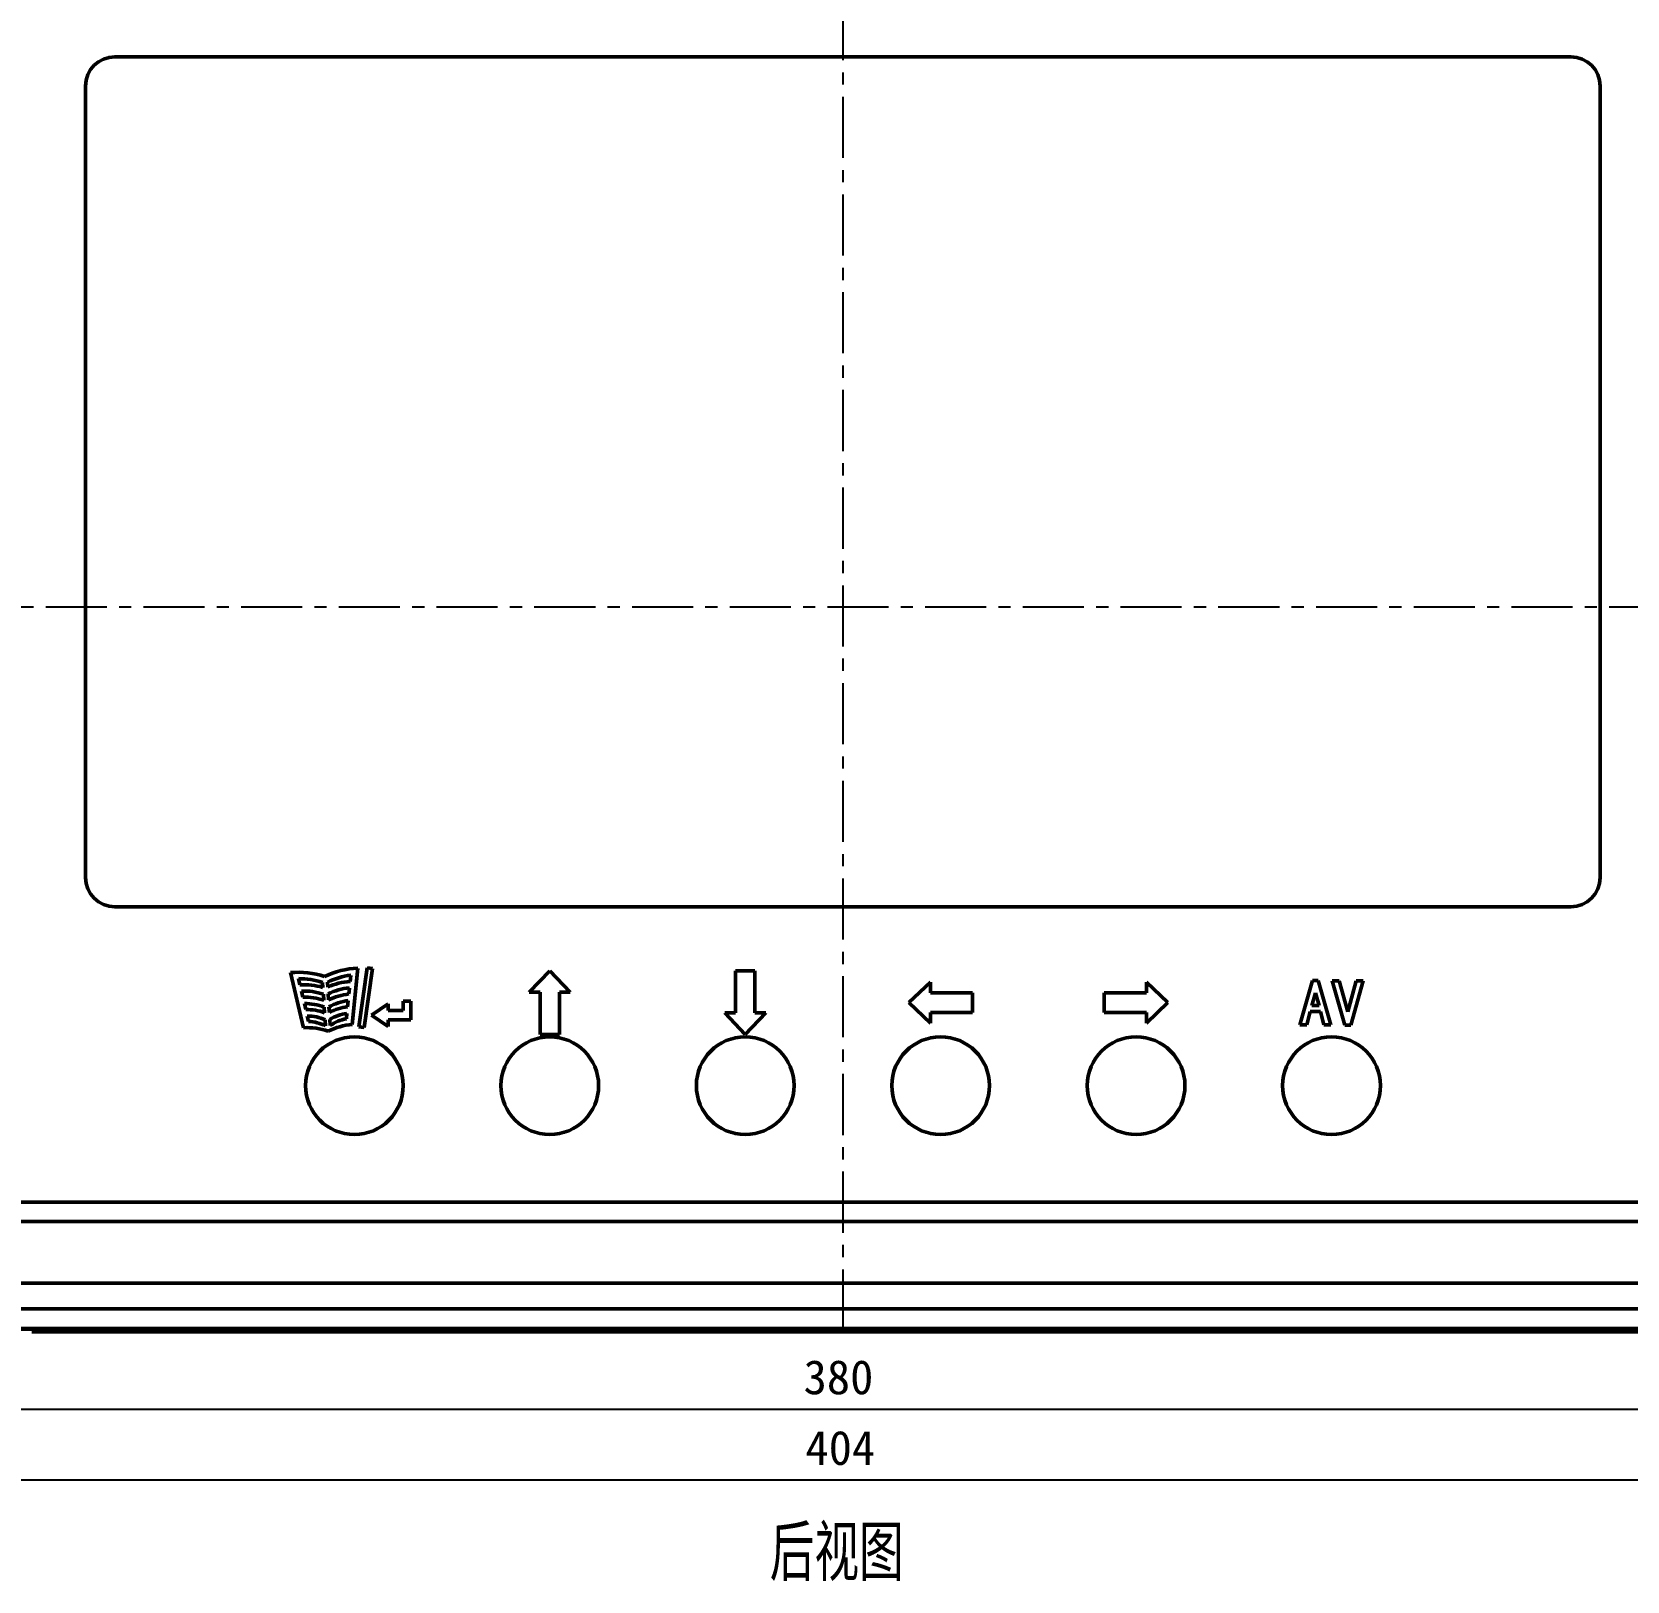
# Model space of a CAD drawing. Extents: x -188 to 653, y 38 to 632.
# Drawn here: x -34.6 to 128.7, y 378.3 to 536.8 of the extents above; entities that cross this region are included whole.
import ezdxf
from ezdxf.enums import TextEntityAlignment as Align

# ---------------------------------------------------------------- set-up
doc = ezdxf.new("R2010")
doc.units = 0
doc.header["$LTSCALE"] = 5
doc.linetypes.add('CENTER', pattern=[2, 1.25, -0.25, 0.25, -0.25])
doc.layers.get('Defpoints').update_dxf_attribs({"linetype": 'CONTINUOUS'})
for name, color, linetype in [('1轮廓实线层', 7, 'CONTINUOUS'), ('2细线层', 3, 'CONTINUOUS'), ('3中心线层', 1, 'CENTER'), ('6文字层', 3, 'CONTINUOUS')]:
    doc.layers.add(name, color=color, linetype=linetype)
doc.styles.add('PC_TEXTSTYLE', font='SIMKAI.TTF', dxfattribs={"width": 0.8})
doc.styles.add('STYLE2', font='', dxfattribs={"width": 0.67, "height": 5})
doc.styles.get('STYLE2').set_extended_font_data('FangSong')
doc.dimstyles.new('TH_GBDIM', dxfattribs={"dimtxt": 3.5, "dimasz": 2.5, "dimexe": 2, "dimexo": 0, "dimgap": 1.5, "dimtad": 1, "dimdec": 1, "dimzin": 0, "dimdsep": 46, "dimtxsty": 'PC_TEXTSTYLE', "dimcen": 2.5, "dimadec": 0, "dimazin": 0, "dimtfac": 0.714286, "dimtdec": 4, "dimtmove": 0, "dimatfit": 3, "dimfxl": 0, "dimtolj": 1, "dimtzin": 0, "dimarcsym": 0})

# ---------------------------------------------------------------- blocks, each defined once
blk = doc.blocks.new('*D14')
at = {"layer": '2细线层', "color": 0, "lineweight": -2}
for p, q in [((47.58, 600.01), (263.41, 600.01)), ((262.91, 597.51), (262.91, 408.01)), ((197.58, 405.51), (263.41, 405.51))]:
    blk.add_line(p, q, dxfattribs=at)
at = {"layer": '2细线层', "color": 0, "lineweight": 50}
for points in [[(262.5, 597.51), (263.33, 597.51), (262.91, 600.01)], [(262.5, 408.01), (263.33, 408.01), (262.91, 405.51)]]:
    blk.add_solid(points, dxfattribs=at)
at = {"layer": 'Defpoints', "color": 0, "lineweight": 50}
for p in [(47.58, 600.01), (197.58, 405.51), (262.91, 405.51)]:
    blk.add_point(p, dxfattribs=at)
at = {"layer": '2细线层', "color": 0, "insert": (259.66, 513.68), "char_height": 3.5, "attachment_point": 5, "rotation": 90}
blk.add_mtext('\\A1;194.5', dxfattribs=at)
blk = doc.blocks.new('*D15')
at = {"layer": '2细线层', "color": 0, "lineweight": -2}
for p, q in [((-154.42, 473.47), (-154.42, 388.12)), ((251.22, 470.85), (251.22, 388.12)), ((-151.92, 388.62), (248.72, 388.62))]:
    blk.add_line(p, q, dxfattribs=at)
at = {"layer": '2细线层', "color": 0, "lineweight": 50}
for points in [[(-151.92, 389.04), (-151.92, 388.2), (-154.42, 388.62)], [(248.72, 389.04), (248.72, 388.2), (251.22, 388.62)]]:
    blk.add_solid(points, dxfattribs=at)
at = {"layer": 'Defpoints', "color": 0, "lineweight": 50}
for p in [(-154.42, 473.47), (251.22, 470.85), (251.22, 388.62)]:
    blk.add_point(p, dxfattribs=at)
at = {"layer": '2细线层', "color": 0, "insert": (48.17, 391.87), "char_height": 3.5, "attachment_point": 5}
blk.add_mtext('\\A1;404', dxfattribs=at)
blk = doc.blocks.new('*D16')
at = {"layer": '2细线层', "color": 0, "lineweight": -2}
for p, q in [((-142.42, 403.81), (-142.42, 395.35)), ((237.58, 403.81), (237.58, 395.35)), ((-139.92, 395.85), (235.08, 395.85))]:
    blk.add_line(p, q, dxfattribs=at)
at = {"layer": '2细线层', "color": 0, "lineweight": 50}
for points in [[(-139.92, 396.27), (-139.92, 395.44), (-142.42, 395.85)], [(235.08, 396.27), (235.08, 395.44), (237.58, 395.85)]]:
    blk.add_solid(points, dxfattribs=at)
at = {"layer": 'Defpoints', "color": 0, "lineweight": 50}
for p in [(-142.42, 403.81), (237.58, 403.81), (237.58, 395.85)]:
    blk.add_point(p, dxfattribs=at)
at = {"layer": '2细线层', "color": 0, "insert": (47.98, 399.1), "char_height": 3.5, "attachment_point": 5}
blk.add_mtext('\\A1;380', dxfattribs=at)

msp = doc.modelspace()

# ---------------------------------------------------------------- linework, layer by layer
at = {"layer": '1轮廓实线层', "lineweight": 50}
for p, q in [((122.939, 534.26), (-26.061, 534.26)), ((-29.061, 531.26), (-29.061, 450.26)), ((125.939, 450.26), (125.939, 531.26)), ((-26.061, 447.26), (122.939, 447.26)), ((-1.783, 435.218), (-1.218, 440.991)), ((-0.251, 441.012), (-1.11, 434.981)), ((-0.556, 434.902), (0.303, 440.933)), ((0.303, 440.933), (-0.251, 441.012)), ((-8.088, 440.532), (-6.759, 434.885)), ((-7.278, 439.915), (-7.128, 439.279)), ((-4.782, 439.014), (-4.816, 439.525)), ((-4.327, 439.557), (-4.293, 439.046)), ((-2.003, 439.622), (-1.939, 440.272)), ((18.439, 440.711), (16.339, 438.511)), ((20.539, 438.511), (18.439, 440.711)), ((37.439, 440.711), (37.439, 436.411)), ((39.439, 440.711), (37.439, 440.711)), ((39.439, 436.411), (39.439, 440.711)), ((57.389, 439.561), (55.189, 437.461)), ((57.389, 438.461), (57.389, 439.561)), ((79.489, 439.56), (79.489, 438.461)), ((81.689, 437.461), (79.489, 439.56)), ((96.478, 439.735), (95.185, 435.185)), ((97.09, 439.735), (96.478, 439.735)), ((98.384, 435.185), (97.09, 439.735)), ((98.496, 439.685), (99.788, 435.134)), ((99.227, 439.685), (98.496, 439.685)), ((100.095, 436.507), (99.227, 439.685)), ((100.962, 439.685), (100.095, 436.507)), ((100.4, 435.134), (101.694, 439.685)), ((101.694, 439.685), (100.962, 439.685)), ((-6.977, 438.636), (-6.834, 438.027)), ((-4.694, 437.705), (-4.735, 438.317)), ((-4.246, 438.35), (-4.205, 437.738)), ((-2.256, 437.027), (-2.193, 437.672)), ((-2.128, 438.342), (-2.067, 438.964)), ((3.442, 437.612), (3.442, 436.668)), ((4.212, 437.612), (3.442, 437.612)), ((4.212, 435.688), (4.212, 437.612)), ((16.339, 438.511), (17.439, 438.511)), ((17.439, 438.511), (17.439, 434.211)), ((19.439, 438.511), (20.539, 438.511)), ((19.439, 434.211), (19.439, 438.511)), ((61.689, 438.461), (57.389, 438.461)), ((61.689, 436.461), (61.689, 438.461)), ((75.189, 438.461), (75.189, 436.461)), ((79.489, 438.461), (75.189, 438.461)), ((96.784, 438.464), (96.41, 437.157)), ((97.159, 437.157), (96.784, 438.464)), ((-6.68, 437.372), (-6.531, 436.741)), ((-6.378, 436.088), (-6.248, 435.535)), ((-4.609, 436.428), (-4.647, 436.996)), ((-4.158, 437.029), (-4.12, 436.46)), ((-2.377, 435.794), (-2.322, 436.359)), ((1.903, 437.333), (0.189, 436.178)), ((0.189, 436.178), (1.903, 435.023)), ((1.903, 436.668), (1.903, 437.333)), ((3.442, 436.668), (1.903, 436.668)), ((37.439, 436.411), (36.339, 436.411)), ((36.339, 436.411), (38.439, 434.211)), ((38.439, 434.211), (40.539, 436.411)), ((40.539, 436.411), (39.439, 436.411)), ((55.189, 437.461), (57.389, 435.361)), ((57.389, 436.461), (61.689, 436.461)), ((57.389, 435.361), (57.389, 436.461)), ((75.189, 436.461), (79.489, 436.461)), ((79.489, 435.361), (81.689, 437.461)), ((79.489, 436.461), (79.489, 435.361)), ((95.918, 435.185), (96.256, 436.539)), ((96.256, 436.539), (97.313, 436.539)), ((96.41, 437.157), (97.159, 437.157)), ((97.313, 436.539), (97.65, 435.185)), ((-4.518, 435.074), (-4.56, 435.704)), ((-4.072, 435.736), (-4.029, 435.106)), ((-1.11, 434.981), (-0.556, 434.902)), ((1.903, 435.688), (4.212, 435.688)), ((1.903, 435.023), (1.903, 435.688)), ((95.185, 435.185), (95.918, 435.185)), ((97.65, 435.185), (98.384, 435.185)), ((99.788, 435.134), (100.4, 435.134)), ((17.439, 434.211), (19.439, 434.211)), ((-95.576, 417.045), (192.503, 417.045)), ((192.512, 415.045), (-95.596, 415.045))]:
    msp.add_line(p, q, dxfattribs=at)
for centre in [(-1.561, 428.959), (-1.561, 428.959), (18.439, 428.959), (18.439, 428.959), (38.439, 428.959), (38.439, 428.959), (58.439, 428.959), (58.439, 428.959), (78.439, 428.959), (78.439, 428.959), (98.439, 428.959), (98.439, 428.959)]:
    msp.add_circle(centre, 5, dxfattribs=at)
for centre, radius, start, end in [((-26.061, 531.26), 3, 90, 180), ((122.939, 531.26), 3, 0, 90), ((-26.061, 450.26), 3, 180, 270), ((122.939, 450.26), 3, 270, 0), ((-0.752, 431.957), 9.046, 92.95199, 115.25148), ((-7.346, 431.516), 9.046, 72.40312, 94.70245), ((-7.346, 431.516), 8.399, 72.46528, 89.53298), ((-6.707, 432.492), 6.8, 73.55493, 93.5541), ((-0.752, 431.957), 8.399, 98.12146, 115.18924), ((-1.516, 432.839), 6.8, 94.10064, 114.09988), ((-6.707, 432.492), 6.15, 71.30127, 92.51885), ((-6.743, 431.35), 6.677, 72.12913, 90.77664), ((-1.516, 432.839), 6.15, 95.13558, 116.35317), ((-1.328, 431.712), 6.677, 96.87782, 115.52553), ((-1.328, 431.712), 6.022, 98.25878, 118.02696), ((-6.743, 431.35), 6.022, 69.62818, 89.39629), ((-6.401, 431.49), 5.253, 70.04837, 91.42028), ((-6.401, 431.49), 4.598, 66.39897, 89.70668), ((-1.686, 431.806), 5.253, 96.23475, 117.60639), ((-1.686, 431.806), 4.598, 97.94767, 121.25528), ((-6.379, 428.549), 6.347, 70.26553, 93.43492), ((-6.401, 431.49), 4.048, 62.27843, 87.82511), ((-1.316, 428.888), 6.347, 94.21977, 117.38911), ((-1.686, 431.806), 4.048, 99.82914, 125.37582)]:
    msp.add_arc(centre, radius, start, end, dxfattribs=at)
for points, knots in [([(192.58, 408.757), (156.466, 408.758), (105.357, 408.758), (39.252, 408.758), (-20.728, 408.759), (-65.713, 408.759), (-95.703, 408.759)], [0, 0, 0, 0, 0.3758208, 0.5318613, 0.6879078, 1, 1, 1, 1]), ([(192.573, 406.141), (168.549, 406.139), (120.504, 406.134), (48.438, 406.124), (-23.628, 406.135), (-71.673, 406.14), (-95.697, 406.142)], [0, 0, 0, 0, 0.2500192, 0.5000025, 0.7499836, 1, 1, 1, 1]), ([(-95.703, 404.091), (-71.68, 404.091), (-23.633, 404.092), (48.438, 404.092), (120.509, 404.091), (168.556, 404.09), (192.58, 404.09)], [0, 0, 0, 0, 0.2499996, 0.4999975, 0.7499976, 1, 1, 1, 1]), ([(192.58, 404.045), (189.121, 404.045), (181.84, 404.045), (170.377, 404.045), (159.163, 404.046), (146.972, 404.045), (135.16, 404.046), (122.926, 404.046), (114.011, 404.046), (107.42, 404.046), (103.012, 404.046), (98.619, 404.046), (94.218, 404.046), (89.754, 404.046), (84.724, 404.046), (79.42, 404.046), (74.388, 404.046), (70.477, 404.046), (67.285, 404.046), (63.964, 404.046), (60.216, 404.046), (56.207, 404.046), (52.291, 404.046), (45.288, 404.046), (35.882, 404.046), (23.044, 404.047), (9.574, 404.046), (-4.717, 404.046), (-18.135, 404.047), (-30.846, 404.046), (-43.012, 404.047), (-54.418, 404.047), (-65.241, 404.047), (-75.541, 404.047), (-85.925, 404.047), (-92.545, 404.047), (-95.703, 404.047)], [0, 0, 0, 0, 0.0359985, 0.0757628, 0.1192945, 0.1526898, 0.2026343, 0.2422132, 0.2800046, 0.2954049, 0.3108036, 0.3258703, 0.341118, 0.3566026, 0.3723259, 0.3934617, 0.4118066, 0.4246851, 0.434162, 0.4450231, 0.4592501, 0.4731575, 0.486743, 0.5000049, 0.5460344, 0.5846232, 0.6336089, 0.6862083, 0.7333351, 0.7732428, 0.818484, 0.8599439, 0.8919374, 0.9311118, 0.9671326, 1, 1, 1, 1]), ([(131.438, 403.758), (127.268, 403.758), (119.159, 403.758), (107.341, 403.758), (95.98, 403.758), (84.64, 403.758), (73.143, 403.758), (61.546, 403.758), (50.072, 403.758), (37.615, 403.758), (24.035, 403.758), (9.671, 403.758), (-4.686, 403.758), (-19.312, 403.759), (-29.357, 403.759), (-34.562, 403.759)], [0, 0, 0, 0, 0.075358, 0.1465567, 0.2135811, 0.2806628, 0.3515049, 0.4213669, 0.4902454, 0.5588612, 0.6464919, 0.7356723, 0.818456, 0.9059385, 1, 1, 1, 1])]:
    msp.add_open_spline(points, degree=3, knots=knots, dxfattribs=at)
at = {"layer": '3中心线层'}
for p, q in [((48.439, 620.159), (48.439, 403.564)), ((-163.148, 477.961), (260.026, 477.961))]:
    msp.add_line(p, q, dxfattribs=at)

# ---------------------------------------------------------------- texts
at = {"layer": '6文字层', "ltscale": 5, "style": 'STYLE2', "width": 0.67}
msp.add_text('后视图', height=5, dxfattribs=at).set_placement((47.805, 381.393), align=Align.MIDDLE)

# ---------------------------------------------------------------- dimensions: what is measured, and where the dimension line sits
at = {"layer": '2细线层'}
dim = msp.add_linear_dim(base=(262.913, 405.509), p1=(47.585, 600.009), p2=(197.585, 405.509), angle=90, dimstyle='TH_GBDIM', override={"dimexe": 0.5, "dimtxsty": 'Standard', "dimcen": 0.09}, dxfattribs=at)
dim.commit()
dim.dimension.update_dxf_attribs({"geometry": '*D14', "text_midpoint": (262.913, 513.684), "dimtype": 160})
for base, p1, p2, text, picture, middle in [((251.218, 388.619), (-154.415, 473.474), (251.218, 470.851), '404', '*D15', (48.17, 388.619)), ((237.585, 395.854), (-142.415, 403.805), (237.585, 403.805), '380', '*D16', (47.983, 395.854))]:
    dim = msp.add_linear_dim(base=base, p1=p1, p2=p2, text=text, dimstyle='TH_GBDIM', override={"dimexe": 0.5, "dimtxsty": 'Standard', "dimcen": 0.09}, dxfattribs=at)
    dim.commit()
    dim.dimension.update_dxf_attribs({"geometry": picture, "text_midpoint": middle, "dimtype": 160})

doc.saveas('drawing.dxf')
